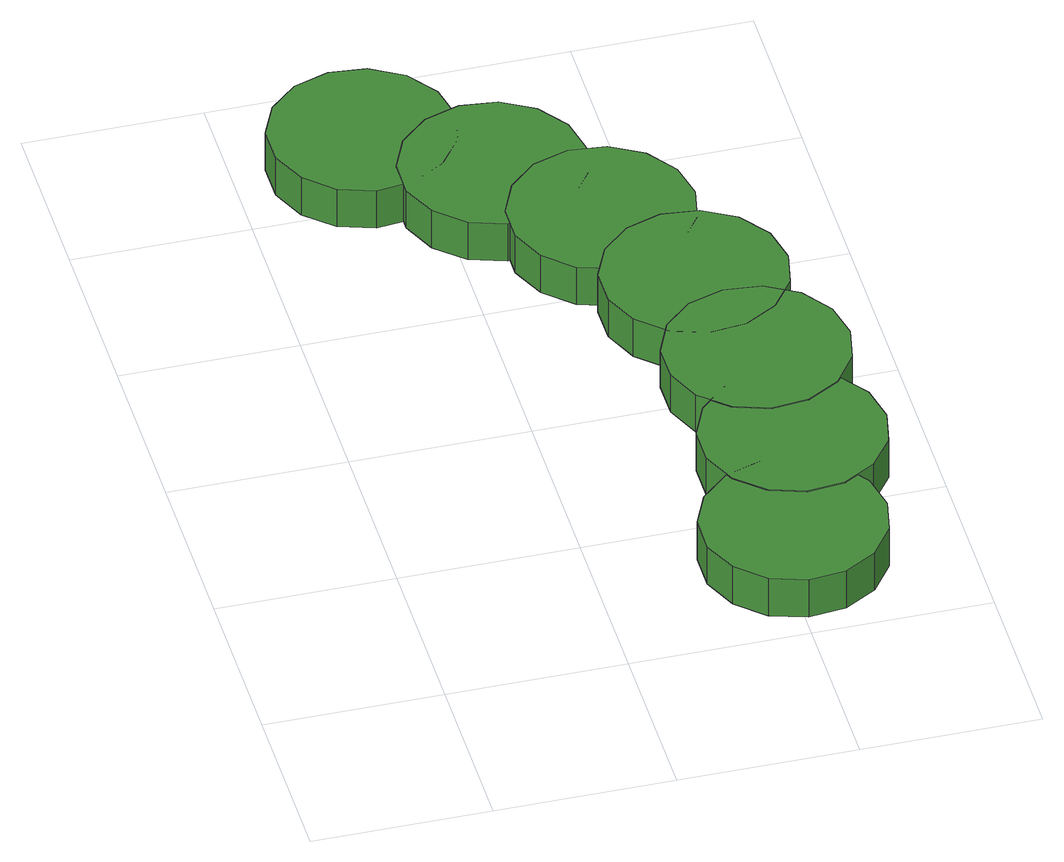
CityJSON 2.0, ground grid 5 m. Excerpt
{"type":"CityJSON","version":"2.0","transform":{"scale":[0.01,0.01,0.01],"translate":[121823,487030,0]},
"CityObjects":{
"tree1":{"type":"SolitaryVegetationObject","attributes":{"function":"something"},"geometry":[{"type":"MultiSurface","lod":"1","boundaries":[[[0,1,2,3,4,5,6,7,8,9,10,11,12,13,14]],[[15,16,17,18,19,20,21,22,23,24,25,26,27,28,29]],[[0,29,28,1]],[[1,28,27,2]],[[2,27,26,3]],[[3,26,25,4]],[[4,25,24,5]],[[5,24,23,6]],[[6,23,22,7]],[[7,22,21,8]],[[8,21,20,9]],[[9,20,19,10]],[[10,19,18,11]],[[11,18,17,12]],[[12,17,16,13]],[[13,16,15,14]],[[14,15,29,0]]]}]},
"tree2":{"type":"SolitaryVegetationObject","attributes":{"function":"something"},"geometry":[{"type":"MultiSurface","lod":"1","boundaries":[[[30,31,32,33,34,35,36,37,38,39,40,41,42,43,44]],[[45,46,47,48,49,50,51,52,53,54,55,56,57,58,59]],[[30,59,58,31]],[[31,58,57,32]],[[32,57,56,33]],[[33,56,55,34]],[[34,55,54,35]],[[35,54,53,36]],[[36,53,52,37]],[[37,52,51,38]],[[38,51,50,39]],[[39,50,49,40]],[[40,49,48,41]],[[41,48,47,42]],[[42,47,46,43]],[[43,46,45,44]],[[44,45,59,30]]]}]},
"tree3":{"type":"SolitaryVegetationObject","attributes":{"function":"something"},"geometry":[{"type":"MultiSurface","lod":"1","boundaries":[[[60,61,62,63,64,65,66,67,68,69,70,71,72,73,74]],[[75,76,77,78,79,80,81,82,83,84,85,86,87,88,89]],[[60,89,88,61]],[[61,88,87,62]],[[62,87,86,63]],[[63,86,85,64]],[[64,85,84,65]],[[65,84,83,66]],[[66,83,82,67]],[[67,82,81,68]],[[68,81,80,69]],[[69,80,79,70]],[[70,79,78,71]],[[71,78,77,72]],[[72,77,76,73]],[[73,76,75,74]],[[74,75,89,60]]]}]},
"tree4":{"type":"SolitaryVegetationObject","attributes":{"function":"something"},"geometry":[{"type":"MultiSurface","lod":"1","boundaries":[[[90,91,92,93,94,95,96,97,98,99,100,101,102,103,104]],[[105,106,107,108,109,110,111,112,113,114,115,116,117,118,119]],[[90,119,118,91]],[[91,118,117,92]],[[92,117,116,93]],[[93,116,115,94]],[[94,115,114,95]],[[95,114,113,96]],[[96,113,112,97]],[[97,112,111,98]],[[98,111,110,99]],[[99,110,109,100]],[[100,109,108,101]],[[101,108,107,102]],[[102,107,106,103]],[[103,106,105,104]],[[104,105,119,90]]]}]},
"tree5":{"type":"SolitaryVegetationObject","attributes":{"function":"something"},"geometry":[{"type":"MultiSurface","lod":"1","boundaries":[[[120,121,122,123,124,125,126,127,128,129,130,131,132,133,134]],[[135,136,137,138,139,140,141,142,143,144,145,146,147,148,149]],[[120,149,148,121]],[[121,148,147,122]],[[122,147,146,123]],[[123,146,145,124]],[[124,145,144,125]],[[125,144,143,126]],[[126,143,142,127]],[[127,142,141,128]],[[128,141,140,129]],[[129,140,139,130]],[[130,139,138,131]],[[131,138,137,132]],[[132,137,136,133]],[[133,136,135,134]],[[134,135,149,120]]]}]},
"tree6":{"type":"SolitaryVegetationObject","attributes":{"function":"something"},"geometry":[{"type":"MultiSurface","lod":"1","boundaries":[[[150,151,152,153,154,155,156,157,158,159,160,161,162,163,164]],[[165,166,167,168,169,170,171,172,173,174,175,176,177,178,179]],[[150,179,178,151]],[[151,178,177,152]],[[152,177,176,153]],[[153,176,175,154]],[[154,175,174,155]],[[155,174,173,156]],[[156,173,172,157]],[[157,172,171,158]],[[158,171,170,159]],[[159,170,169,160]],[[160,169,168,161]],[[161,168,167,162]],[[162,167,166,163]],[[163,166,165,164]],[[164,165,179,150]]]}]},
"tree7":{"type":"SolitaryVegetationObject","attributes":{"function":"something"},"geometry":[{"type":"MultiSurface","lod":"1","boundaries":[[[180,181,182,183,184,185,186,187,188,189,190,191,192,193,194]],[[195,196,197,198,199,200,201,202,203,204,205,206,207,208,209]],[[180,209,208,181]],[[181,208,207,182]],[[182,207,206,183]],[[183,206,205,184]],[[184,205,204,185]],[[185,204,203,186]],[[186,203,202,187]],[[187,202,201,188]],[[188,201,200,189]],[[189,200,199,190]],[[190,199,198,191]],[[191,198,197,192]],[[192,197,196,193]],[[193,196,195,194]],[[194,195,209,180]]]}]}
},
"vertices":[
[601,2176,156],[579,2280,156],[516,2366,156],[424,2419,156],[319,2430,156],[218,2397,156],[139,2326,156],[95,2229,156],[95,2122,156],[139,2025,156],[218,1954,156],[319,1921,156],[424,1933,156],[516,1986,156],[579,2072,156],[579,2072,29],[516,1986,29],[424,1933,29],[319,1921,29],[218,1954,29],[139,2025,29],[95,2122,29],[95,2229,29],[139,2326,29],[218,2397,29],[319,2430,29],[424,2419,29],[516,2366,29],[579,2280,29],[601,2176,29],
[1290,313,163],[1268,417,163],[1205,503,163],[1113,556,163],[1008,567,163],[906,534,163],[828,463,163],[784,366,163],[784,260,163],[828,163,163],[906,91,163],[1008,59,163],[1113,70,163],[1205,123,163],[1268,209,163],[1268,209,36],[1205,123,36],[1113,70,36],[1008,59,36],[906,91,36],[828,163,36],[784,260,36],[784,366,36],[828,463,36],[906,534,36],[1008,567,36],[1113,556,36],[1205,503,36],[1268,417,36],[1290,313,36],
[899,1951,159],[877,2055,159],[814,2141,159],[722,2194,159],[617,2205,159],[516,2172,159],[437,2101,159],[393,2004,159],[393,1898,159],[437,1801,159],[516,1730,159],[617,1697,159],[722,1708,159],[814,1761,159],[877,1847,159],[877,1847,32],[814,1761,32],[722,1708,32],[617,1697,32],[516,1730,32],[437,1801,32],[393,1898,32],[393,2004,32],[437,2101,32],[516,2172,32],[617,2205,32],[722,2194,32],[814,2141,32],[877,2055,32],[899,1951,32],
[1381,668,165],[1359,772,165],[1296,858,165],[1204,911,165],[1098,922,165],[997,890,165],[918,818,165],[875,721,165],[875,615,165],[918,518,165],[997,447,165],[1098,414,165],[1204,425,165],[1296,478,165],[1359,564,165],[1359,564,38],[1296,478,38],[1204,425,38],[1098,414,38],[997,447,38],[918,518,38],[875,615,38],[875,721,38],[918,818,38],[997,890,38],[1098,922,38],[1204,911,38],[1296,858,38],[1359,772,38],[1381,668,38],
[1129,1694,163],[1107,1798,163],[1044,1884,163],[952,1937,163],[847,1948,163],[745,1915,163],[667,1844,163],[623,1747,163],[623,1640,163],[667,1543,163],[745,1472,163],[847,1439,163],[952,1451,163],[1044,1504,163],[1107,1590,163],[1107,1590,36],[1044,1504,36],[952,1451,36],[847,1439,36],[745,1472,36],[667,1543,36],[623,1640,36],[623,1747,36],[667,1844,36],[745,1915,36],[847,1948,36],[952,1937,36],[1044,1884,36],[1107,1798,36],[1129,1694,36],
[1376,1024,167],[1354,1128,167],[1292,1214,167],[1200,1267,167],[1094,1278,167],[993,1246,167],[914,1175,167],[871,1077,167],[871,971,167],[914,874,167],[993,803,167],[1094,770,167],[1200,781,167],[1292,834,167],[1354,920,167],[1354,920,40],[1292,834,40],[1200,781,40],[1094,770,40],[993,803,40],[914,874,40],[871,971,40],[871,1077,40],[914,1175,40],[993,1246,40],[1094,1278,40],[1200,1267,40],[1292,1214,40],[1354,1128,40],[1376,1024,40],
[1297,1370,167],[1275,1474,167],[1212,1560,167],[1120,1613,167],[1015,1624,167],[914,1591,167],[835,1520,167],[791,1423,167],[791,1317,167],[835,1220,167],[914,1148,167],[1015,1116,167],[1120,1127,167],[1212,1180,167],[1275,1266,167],[1275,1266,40],[1212,1180,40],[1120,1127,40],[1015,1116,40],[914,1148,40],[835,1220,40],[791,1317,40],[791,1423,40],[835,1520,40],[914,1591,40],[1015,1624,40],[1120,1613,40],[1212,1560,40],[1275,1474,40],[1297,1370,40]
]}
